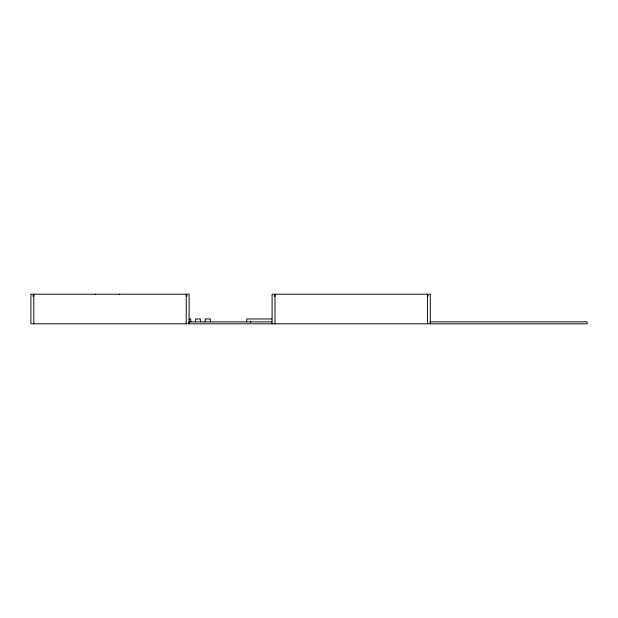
<?xml version="1.0" encoding="UTF-8"?>
<svg xmlns="http://www.w3.org/2000/svg" width="618" height="618" viewBox="0 0 618 618"><rect width="100%" height="100%" fill="white"/><g stroke="black" fill="none" stroke-linecap="round" stroke-linejoin="round"><path stroke-width="0.93" d="M33.797 295.358L33.071 295.358L33.071 296.13L33.797 296.13M186.234 295.358L186.953 295.358L186.953 296.13L186.234 296.13M274.995 295.358L274.268 295.358L274.268 296.13L274.995 296.13M427.424 295.358L428.15 295.358L428.15 296.13L427.424 296.13M188.838 318.973L190.769 318.973L190.769 321.87M271.804 318.973L246.721 318.973L246.721 321.87M271.858 321.87L188.884 321.87L188.884 323.029M429.842 321.847L587.1 321.847L587.1 323.801L30.9 323.801L30.9 294.199L189.123 294.199L189.123 323.801M430.321 323.801L430.321 294.199L272.098 294.199L272.098 323.801M427.424 294.199L427.424 323.801M274.995 294.199L274.995 323.801M210.305 321.87L210.305 318.973L205.238 318.973L205.238 321.87M200.41 321.87L200.41 318.973L195.589 318.973L195.589 321.87M186.234 294.199L186.234 323.801M33.797 294.199L33.797 323.801M250.723 322.326A1.205 1.205 0 0 1 250.63 321.87M95.581 294.516A1.205 1.205 0 0 1 95.543 294.199M119.66 294.199A1.205 1.205 0 0 1 119.622 294.516"/></g></svg>
